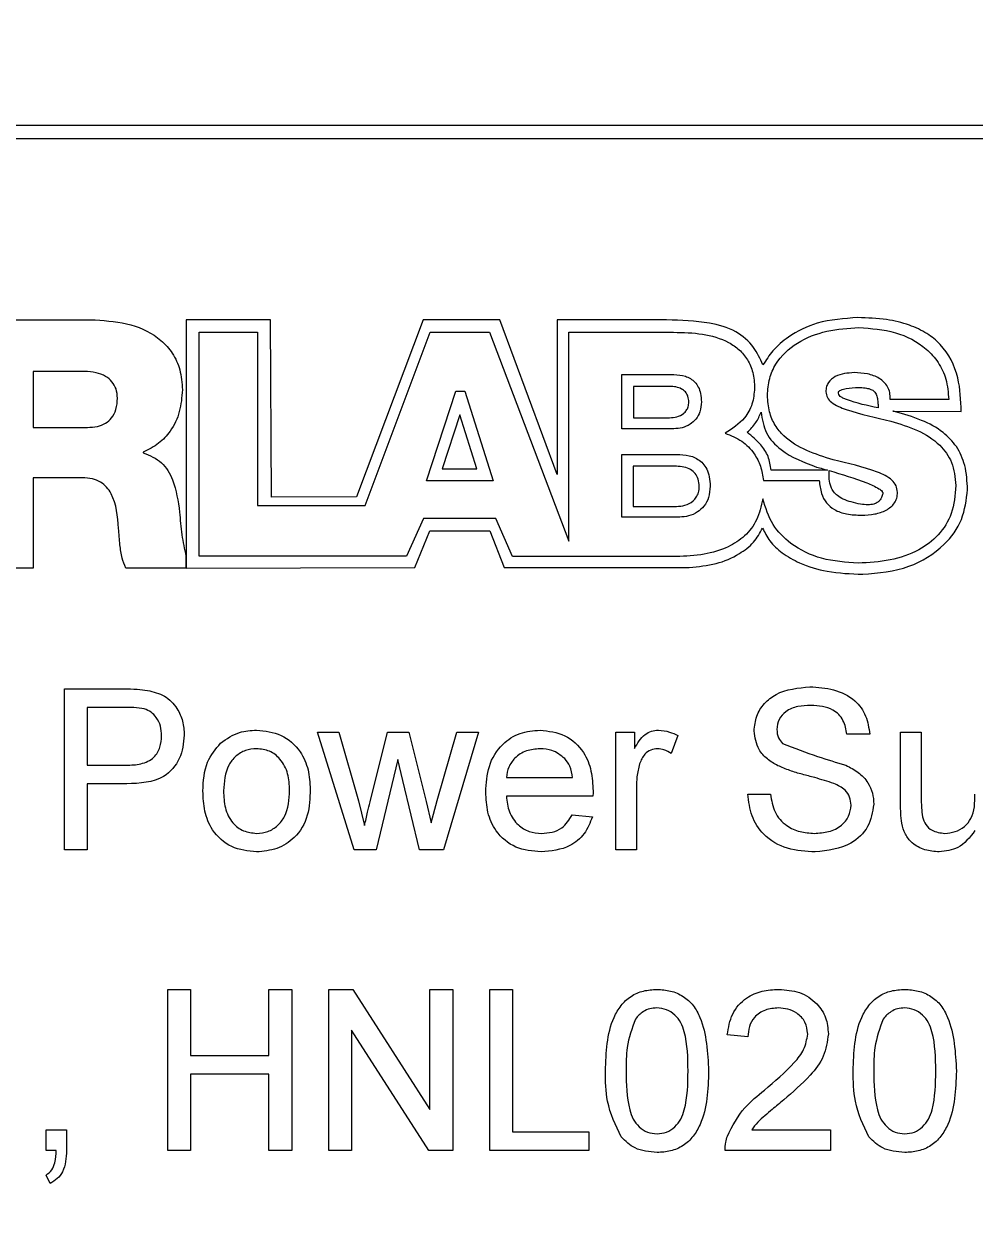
# Model space of a CAD drawing. Header units: inches. Extents: x 0.2 to 38.3, y 0.1 to 29.6.
# Drawn here: x 6.203 to 6.911, y 8.706 to 9.602 of the extents above; entities that cross this region are included whole.
import ezdxf

# ---------------------------------------------------------------- set-up
doc = ezdxf.new("R2010")
doc.units = ezdxf.units.IN
doc.header["$LTSCALE"] = 3.5
doc.header["$MEASUREMENT"] = 0
doc.styles.add('SLDTEXTSTYLE0', font='TXT', dxfattribs={"width": 0.75})
doc.dimstyles.new('SLDDIMSTYLE0', dxfattribs={"dimtxt": 0.401042, "dimasz": 0.385, "dimexe": 0, "dimexo": 0.0625, "dimgap": 0.10026, "dimtad": 0, "dimtih": 1, "dimtoh": 1, "dimrnd": 1e-09, "dimzin": 12, "dimdsep": 46, "dimtxsty": 'SLDTEXTSTYLE0', "dimsah": 1, "dimcen": 0.09, "dimadec": 0, "dimazin": 3, "dimtfac": 1, "dimtofl": 0, "dimtmove": 0, "dimatfit": 3, "dimfxl": 1, "dimfrac": 2, "dimtolj": 1, "dimtzin": 12, "dimarcsym": 0})

# ---------------------------------------------------------------- blocks, each defined once
blk = doc.blocks.new('_D')
at = {"color": 7, "linetype": 'Continuous', "lineweight": 0}
for p, q in [((1.67386, 8.5333), (1.67386, 14.85145)), ((10.85375, 8.5333), (10.85375, 14.85145)), ((1.67386, 14.60645), (4.4871, 14.60645)), ((4.96023, 14.60645), (4.83825, 14.60645)), ((4.83825, 14.60645), (4.83825, 13.96924)), ((7.29593, 14.60645), (7.41791, 14.60645)), ((7.41791, 14.60645), (7.41791, 13.96924)), ((10.85375, 14.60645), (7.76906, 14.60645)), ((4.83825, 13.96924), (4.96023, 13.96924)), ((7.41791, 13.96924), (7.29593, 13.96924))]:
    blk.add_line(p, q, dxfattribs=at)
for points in [[(1.67386, 14.60645), (2.05886, 14.55395), (2.05886, 14.65895)], [(10.85375, 14.60645), (10.46875, 14.65895), (10.46875, 14.55395)]]:
    blk.add_solid(points, dxfattribs=at)
at = {"color": 7, "linetype": 'Continuous', "lineweight": 0, "char_height": 0.401042, "attachment_point": 1, "style": 'SLDTEXTSTYLE0'}
for s, insert in [('9.18in', (5.39321, 15.20474)), ('233.2mm', (4.96023, 14.48621))]:
    blk.add_mtext(s, dxfattribs=dict(at, insert=insert))
blk = doc.blocks.new('_D_1')
at = {"color": 7, "linetype": 'Continuous', "lineweight": 0}
for p, q in [((1.67386, 8.5333), (1.67386, 12.37113)), ((9.21459, 9.21861), (9.21459, 12.37113)), ((1.67386, 12.12613), (3.9423, 12.12613)), ((4.41543, 12.12613), (4.29345, 12.12613)), ((4.29345, 12.12613), (4.29345, 11.48892)), ((6.75113, 12.12613), (6.87311, 12.12613)), ((6.87311, 12.12613), (6.87311, 11.48892)), ((9.21459, 12.12613), (7.22426, 12.12613)), ((4.29345, 11.48892), (4.41543, 11.48892)), ((6.87311, 11.48892), (6.75113, 11.48892))]:
    blk.add_line(p, q, dxfattribs=at)
for points in [[(1.67386, 12.12613), (2.05886, 12.07363), (2.05886, 12.17863)], [(9.21459, 12.12613), (8.82959, 12.17863), (8.82959, 12.07363)]]:
    blk.add_solid(points, dxfattribs=at)
at = {"color": 7, "linetype": 'Continuous', "lineweight": 0, "char_height": 0.401042, "attachment_point": 1, "style": 'SLDTEXTSTYLE0'}
for s, insert in [('7.54in', (4.84841, 12.72443)), ('191.5mm', (4.41543, 12.00589))]:
    blk.add_mtext(s, dxfattribs=dict(at, insert=insert))

msp = doc.modelspace()

# ---------------------------------------------------------------- linework, layer by layer
at = {"color": 7, "linetype": 'Continuous', "lineweight": 15}
for p, q in [((2.45746, 9.5263), (10.07015, 9.5263)), ((10.0738, 9.5163), (2.4538, 9.5163)), ((6.16115, 9.38121), (6.2558, 9.38121)), ((6.32365, 9.38121), (6.32353, 9.1963)), ((6.38648, 9.38121), (6.32365, 9.38121)), ((6.3873, 9.24907), (6.38648, 9.38121)), ((6.50033, 9.38121), (6.4506, 9.24946)), ((6.55743, 9.38121), (6.50033, 9.38121)), ((6.60011, 9.26604), (6.55743, 9.38121)), ((6.60011, 9.38121), (6.60011, 9.26604)), ((6.68173, 9.38121), (6.60011, 9.38121)), ((6.33338, 9.37205), (6.37691, 9.37205)), ((6.33338, 9.20517), (6.33338, 9.37205)), ((6.37691, 9.37205), (6.37691, 9.24292)), ((6.45699, 9.24292), (6.50558, 9.37205)), ((6.50558, 9.37205), (6.54982, 9.37205)), ((6.54982, 9.37205), (6.60875, 9.21647)), ((6.60875, 9.37205), (6.68692, 9.37205)), ((6.60875, 9.21647), (6.60875, 9.37205)), ((6.248, 9.34281), (6.20952, 9.34281)), ((6.20952, 9.34281), (6.20952, 9.30112)), ((6.64843, 9.30016), (6.64843, 9.34057)), ((6.64843, 9.34057), (6.68717, 9.34057)), ((6.50281, 9.26129), (6.52463, 9.32808)), ((6.52463, 9.32808), (6.53143, 9.32808)), ((6.53143, 9.32808), (6.55253, 9.26129)), ((6.68395, 9.33171), (6.65691, 9.33171)), ((6.65691, 9.33171), (6.65691, 9.30838)), ((6.89191, 9.32194), (6.84838, 9.32194)), ((6.52758, 9.31049), (6.51453, 9.2702)), ((6.5402, 9.2702), (6.52758, 9.31049)), ((6.65691, 9.30838), (6.68395, 9.30838)), ((6.8503, 9.31332), (6.90123, 9.31296)), ((6.20952, 9.30112), (6.25008, 9.30112)), ((6.68717, 9.30016), (6.64843, 9.30016)), ((6.29168, 9.2828), (6.29168, 9.28228)), ((6.64843, 9.28083), (6.69146, 9.28083)), ((6.64843, 9.23425), (6.64843, 9.28083)), ((6.65668, 9.27215), (6.65668, 9.24218)), ((6.689, 9.27215), (6.65668, 9.27215)), ((6.24619, 9.26364), (6.20952, 9.26364)), ((6.20952, 9.26364), (6.20952, 9.1963)), ((6.51453, 9.2702), (6.5402, 9.2702)), ((6.80165, 9.26931), (6.75955, 9.26931)), ((6.55253, 9.26129), (6.50281, 9.26129)), ((6.75388, 9.26156), (6.79549, 9.26156)), ((6.4506, 9.24946), (6.3873, 9.24907)), ((6.37691, 9.24292), (6.45699, 9.24292)), ((6.65668, 9.24218), (6.689, 9.24218)), ((6.50048, 9.23331), (6.4878, 9.20517)), ((6.55446, 9.23331), (6.50048, 9.23331)), ((6.5669, 9.20494), (6.55446, 9.23331)), ((6.69146, 9.23425), (6.64843, 9.23425)), ((6.49415, 9.19684), (6.50515, 9.22409)), ((6.50515, 9.22409), (6.54998, 9.22409)), ((6.54998, 9.22409), (6.56053, 9.19684)), ((6.32349, 9.20511), (6.32349, 9.1963)), ((6.4878, 9.20517), (6.33338, 9.20517)), ((6.68903, 9.20494), (6.5669, 9.20494)), ((6.20952, 9.1963), (6.16115, 9.1963)), ((6.32349, 9.1963), (6.27868, 9.1963)), ((6.32353, 9.1963), (6.49415, 9.19684)), ((6.56053, 9.19684), (6.69861, 9.19684)), ((6.23303, 8.9863), (6.23303, 9.1063)), ((6.23303, 9.1063), (6.27712, 9.1063)), ((6.24996, 9.09245), (6.24996, 9.04938)), ((6.27861, 9.09245), (6.24996, 9.09245)), ((6.44888, 8.9863), (6.4215, 9.07399)), ((6.4215, 9.07399), (6.43751, 9.07399)), ((6.43751, 9.07399), (6.45217, 9.02289)), ((6.46065, 9.02212), (6.47364, 9.07399)), ((6.47364, 9.07399), (6.48955, 9.07399)), ((6.48955, 9.07399), (6.50246, 9.0224)), ((6.51068, 9.02301), (6.52544, 9.07399)), ((6.5415, 9.07399), (6.51551, 8.9863)), ((6.52544, 9.07399), (6.5415, 9.07399)), ((6.6438, 8.9863), (6.6438, 9.07399)), ((6.6438, 9.07399), (6.65765, 9.07399)), ((6.65765, 9.07399), (6.65765, 9.06176)), ((6.85611, 9.01993), (6.85611, 9.07399)), ((6.85611, 9.07399), (6.8715, 9.07399)), ((6.8715, 9.07399), (6.8715, 9.0263)), ((6.68996, 9.07142), (6.68515, 9.05808)), ((6.83303, 9.07245), (6.81611, 9.07245)), ((6.24996, 9.04938), (6.2789, 9.04938)), ((6.4815, 9.05375), (6.46534, 8.9863)), ((6.4851, 9.03791), (6.4815, 9.05375)), ((6.49763, 8.9863), (6.4851, 9.03791)), ((6.56227, 9.04015), (6.6115, 9.04015)), ((6.27936, 9.03553), (6.24996, 9.03553)), ((6.24996, 9.03553), (6.24996, 8.9863)), ((6.65919, 9.03289), (6.65919, 8.9863)), ((6.45217, 9.02289), (6.45659, 9.00454)), ((6.50246, 9.0224), (6.50611, 9.00637)), ((6.50611, 9.00637), (6.51068, 9.02301)), ((6.62681, 9.0263), (6.56227, 9.0263)), ((6.74227, 9.02784), (6.75919, 9.02784)), ((6.61133, 9.01245), (6.6264, 9.01091)), ((6.24996, 8.9863), (6.23303, 8.9863)), ((6.46534, 8.9863), (6.44888, 8.9863)), ((6.51551, 8.9863), (6.49763, 8.9863)), ((6.65919, 8.9863), (6.6438, 8.9863)), ((6.30996, 8.76231), (6.30996, 8.88231)), ((6.30996, 8.88231), (6.32688, 8.88231)), ((6.32688, 8.88231), (6.32688, 8.83308)), ((6.38534, 8.88231), (6.40227, 8.88231)), ((6.38534, 8.83308), (6.38534, 8.88231)), ((6.40227, 8.88231), (6.40227, 8.76231)), ((6.42996, 8.76231), (6.42996, 8.88231)), ((6.42996, 8.88231), (6.44784, 8.88231)), ((6.44784, 8.88231), (6.50534, 8.79277)), ((6.50534, 8.88231), (6.52227, 8.88231)), ((6.50534, 8.79277), (6.50534, 8.88231)), ((6.52227, 8.88231), (6.52227, 8.76231)), ((6.54996, 8.76231), (6.54996, 8.88231)), ((6.54996, 8.88231), (6.56688, 8.88231)), ((6.56688, 8.88231), (6.56688, 8.77616)), ((6.44688, 8.85186), (6.44688, 8.76231)), ((6.50438, 8.76231), (6.44688, 8.85186)), ((6.74227, 8.84693), (6.72688, 8.84847)), ((6.32688, 8.83308), (6.38534, 8.83308)), ((6.32688, 8.81924), (6.32688, 8.76231)), ((6.38534, 8.81924), (6.32688, 8.81924)), ((6.38534, 8.76231), (6.38534, 8.81924)), ((6.21919, 8.76231), (6.21919, 8.7777)), ((6.21919, 8.7777), (6.23457, 8.7777)), ((6.23457, 8.7777), (6.23457, 8.76231)), ((6.56688, 8.77616), (6.6238, 8.77616)), ((6.6238, 8.77616), (6.6238, 8.76231)), ((6.7451, 8.7777), (6.8038, 8.7777)), ((6.8038, 8.7777), (6.8038, 8.76231)), ((6.22683, 8.76231), (6.21919, 8.76231)), ((6.32688, 8.76231), (6.30996, 8.76231)), ((6.40227, 8.76231), (6.38534, 8.76231)), ((6.44688, 8.76231), (6.42996, 8.76231)), ((6.52227, 8.76231), (6.50438, 8.76231)), ((6.6238, 8.76231), (6.54996, 8.76231)), ((6.8038, 8.76231), (6.72534, 8.76231)), ((6.22227, 8.7377), (6.21919, 8.74385))]:
    msp.add_line(p, q, dxfattribs=at)
for points, knots in [([(6.2558, 9.38121), (6.26481, 9.38061), (6.28222, 9.37944), (6.3024, 9.36947), (6.31393, 9.35657), (6.31983, 9.34377), (6.32047, 9.33422), (6.32081, 9.32916)], [0, 0, 0, 0, 0.288451, 0.557374, 0.694678, 0.838281, 1, 1, 1, 1]), ([(6.75353, 9.3478), (6.75143, 9.35225), (6.74683, 9.36204), (6.73301, 9.37415), (6.70994, 9.3804), (6.69239, 9.3809), (6.68173, 9.38121)], [0, 0, 0, 0, 0.172596, 0.380102, 0.623633, 1, 1, 1, 1]), ([(6.8243, 9.38297), (6.81402, 9.38229), (6.79572, 9.38107), (6.77429, 9.37067), (6.76099, 9.35922), (6.75585, 9.35135), (6.75353, 9.3478)], [0, 0, 0, 0, 0.370413, 0.659867, 0.84661, 1, 1, 1, 1]), ([(6.90123, 9.31296), (6.90094, 9.3214), (6.90034, 9.33927), (6.89, 9.36011), (6.87549, 9.37183), (6.86186, 9.37818), (6.8444, 9.3823), (6.83143, 9.38273), (6.8243, 9.38297)], [0, 0, 0, 0, 0.2111661, 0.4468082, 0.5527807, 0.6748485, 0.821169, 1, 1, 1, 1]), ([(6.68692, 9.37205), (6.69413, 9.37189), (6.70815, 9.37159), (6.72504, 9.3667), (6.73607, 9.35926), (6.74245, 9.35164), (6.74663, 9.3417), (6.74706, 9.3343), (6.7473, 9.33032)], [0, 0, 0, 0, 0.259613, 0.504294, 0.619495, 0.734392, 0.857507, 1, 1, 1, 1]), ([(6.75687, 9.32497), (6.75716, 9.32922), (6.75772, 9.33735), (6.76413, 9.35189), (6.77878, 9.36539), (6.80102, 9.37398), (6.81694, 9.37502), (6.82497, 9.37554)], [0, 0, 0, 0, 0.134679, 0.257286, 0.494977, 0.745543, 1, 1, 1, 1]), ([(6.82497, 9.37554), (6.83417, 9.37487), (6.85205, 9.37356), (6.87266, 9.36306), (6.88459, 9.34981), (6.89077, 9.33678), (6.89152, 9.32706), (6.89191, 9.32194)], [0, 0, 0, 0, 0.287198, 0.558239, 0.696739, 0.840355, 1, 1, 1, 1]), ([(6.27244, 9.32287), (6.27226, 9.32522), (6.27191, 9.32965), (6.26861, 9.33541), (6.26337, 9.33968), (6.25626, 9.34236), (6.25085, 9.34266), (6.248, 9.34281)], [0, 0, 0, 0, 0.197028, 0.37143, 0.543408, 0.760308, 1, 1, 1, 1]), ([(6.68717, 9.34057), (6.69005, 9.34037), (6.69569, 9.33998), (6.70212, 9.33609), (6.70558, 9.33112), (6.70734, 9.32604), (6.70753, 9.32227), (6.70762, 9.32022)], [0, 0, 0, 0, 0.2626387, 0.5145365, 0.6546119, 0.812515, 1, 1, 1, 1]), ([(6.82146, 9.34198), (6.81655, 9.34161), (6.80936, 9.34107), (6.80272, 9.33571), (6.80067, 9.33145), (6.8005, 9.32903), (6.8004, 9.32776)], [0, 0, 0, 0, 0.508339, 0.744846, 0.865694, 1, 1, 1, 1]), ([(6.84838, 9.32194), (6.84835, 9.32369), (6.84829, 9.32699), (6.84657, 9.3315), (6.84381, 9.33509), (6.83892, 9.33877), (6.83126, 9.34149), (6.82479, 9.34181), (6.82146, 9.34198)], [0, 0, 0, 0, 0.1374206, 0.2585954, 0.3736624, 0.4900154, 0.7373956, 1, 1, 1, 1]), ([(6.32081, 9.32916), (6.32039, 9.32365), (6.31957, 9.3128), (6.31293, 9.29901), (6.30344, 9.2885), (6.29566, 9.28473), (6.29168, 9.2828)], [0, 0, 0, 0, 0.282914, 0.557634, 0.773566, 1, 1, 1, 1]), ([(6.69822, 9.31996), (6.69812, 9.32144), (6.69792, 9.32418), (6.69587, 9.32767), (6.6927, 9.33009), (6.68859, 9.33149), (6.68553, 9.33163), (6.68395, 9.33171)], [0, 0, 0, 0, 0.210865, 0.389595, 0.561336, 0.77364, 1, 1, 1, 1]), ([(6.7473, 9.33032), (6.74691, 9.32632), (6.74615, 9.31846), (6.73909, 9.30575), (6.73056, 9.30019), (6.7253, 9.29676)], [0, 0, 0, 0, 0.284663, 0.559151, 1, 1, 1, 1]), ([(6.80578, 9.27695), (6.79234, 9.28121), (6.77551, 9.28656), (6.76215, 9.30269), (6.75762, 9.3131), (6.75713, 9.32084), (6.75687, 9.32497)], [0, 0, 0, 0, 0.549138, 0.688118, 0.834107, 1, 1, 1, 1]), ([(6.8004, 9.32776), (6.80062, 9.32625), (6.80107, 9.32315), (6.8063, 9.31784), (6.8225, 9.31173), (6.83765, 9.30835), (6.84884, 9.30585)], [0, 0, 0, 0, 0.080263, 0.1641076, 0.3824141, 1, 1, 1, 1]), ([(6.80981, 9.3274), (6.80982, 9.32749), (6.80984, 9.32768), (6.81001, 9.32795), (6.81049, 9.32844), (6.8123, 9.32934), (6.81713, 9.33053), (6.82164, 9.33076), (6.82475, 9.33092)], [0, 0, 0, 0, 0.017413, 0.036527, 0.058715, 0.147404, 0.41052, 1, 1, 1, 1]), ([(6.83926, 9.31562), (6.83134, 9.31733), (6.82242, 9.31926), (6.81322, 9.32284), (6.8112, 9.32408), (6.80996, 9.32565), (6.80986, 9.32682), (6.80981, 9.3274)], [0, 0, 0, 0, 0.734047, 0.826978, 0.89505, 0.9481, 1, 1, 1, 1]), ([(6.82475, 9.33092), (6.82639, 9.33084), (6.82927, 9.33071), (6.83308, 9.32996), (6.83607, 9.32855), (6.83813, 9.32593), (6.83858, 9.32374), (6.83882, 9.32256)], [0, 0, 0, 0, 0.269683, 0.474986, 0.635133, 0.804359, 1, 1, 1, 1]), ([(6.25008, 9.30112), (6.25259, 9.30125), (6.25724, 9.30148), (6.26355, 9.30389), (6.26861, 9.3082), (6.27195, 9.31483), (6.27227, 9.32006), (6.27244, 9.32287)], [0, 0, 0, 0, 0.211129, 0.392706, 0.559912, 0.763435, 1, 1, 1, 1]), ([(6.68395, 9.30838), (6.68576, 9.30852), (6.68943, 9.3088), (6.69378, 9.31088), (6.69651, 9.31368), (6.69798, 9.31658), (6.69814, 9.31879), (6.69822, 9.31996)], [0, 0, 0, 0, 0.263178, 0.536224, 0.679635, 0.829867, 1, 1, 1, 1]), ([(6.70762, 9.32022), (6.70744, 9.3177), (6.70709, 9.31307), (6.70384, 9.3072), (6.6991, 9.3031), (6.69338, 9.30063), (6.68919, 9.30031), (6.68717, 9.30016)], [0, 0, 0, 0, 0.233634, 0.429534, 0.609083, 0.811504, 1, 1, 1, 1]), ([(6.83882, 9.32256), (6.83898, 9.32137), (6.83928, 9.31906), (6.83926, 9.31674), (6.83926, 9.31562)], [0, 0, 0, 0, 0.517444, 1, 1, 1, 1]), ([(6.74173, 9.29748), (6.74409, 9.29977), (6.74852, 9.30408), (6.75094, 9.30976), (6.75208, 9.31242)], [0, 0, 0, 0, 0.531693, 1, 1, 1, 1]), ([(6.75208, 9.31242), (6.75294, 9.30713), (6.75472, 9.29628), (6.76964, 9.28051), (6.78417, 9.27508), (6.79347, 9.27161)], [0, 0, 0, 0, 0.25479, 0.522986, 1, 1, 1, 1]), ([(6.85157, 9.31299), (6.85133, 9.31305), (6.85091, 9.31316), (6.85049, 9.31327), (6.8503, 9.31332)], [0, 0, 0, 0, 0.558089, 1, 1, 1, 1]), ([(6.90597, 9.25476), (6.90565, 9.26087), (6.90506, 9.27208), (6.89852, 9.28708), (6.8872, 9.29882), (6.87107, 9.30739), (6.85837, 9.31104), (6.85157, 9.31299)], [0, 0, 0, 0, 0.208193, 0.382385, 0.547555, 0.75763, 1, 1, 1, 1]), ([(6.84884, 9.30585), (6.85554, 9.30379), (6.86861, 9.29977), (6.88489, 9.28975), (6.89569, 9.27491), (6.89673, 9.26377), (6.89729, 9.25784)], [0, 0, 0, 0, 0.283784, 0.553722, 0.762442, 1, 1, 1, 1]), ([(6.7253, 9.29676), (6.7296, 9.29508), (6.73803, 9.29179), (6.74682, 9.28252), (6.75219, 9.27222), (6.75331, 9.26516), (6.75388, 9.26156)], [0, 0, 0, 0, 0.285153, 0.557728, 0.774207, 1, 1, 1, 1]), ([(6.75955, 9.26931), (6.75905, 9.27277), (6.75805, 9.27964), (6.75152, 9.28947), (6.7453, 9.29456), (6.74173, 9.29748)], [0, 0, 0, 0, 0.301019, 0.598639, 1, 1, 1, 1]), ([(6.29168, 9.28228), (6.29656, 9.28023), (6.30624, 9.27615), (6.31575, 9.25924), (6.3176, 9.2461), (6.31873, 9.238)], [0, 0, 0, 0, 0.280107, 0.555763, 1, 1, 1, 1]), ([(6.69146, 9.28083), (6.69466, 9.2806), (6.70097, 9.28014), (6.7081, 9.27561), (6.71191, 9.26991), (6.71386, 9.26407), (6.71406, 9.25973), (6.71417, 9.25737)], [0, 0, 0, 0, 0.258004, 0.507896, 0.648866, 0.809075, 1, 1, 1, 1]), ([(6.70605, 9.25706), (6.70592, 9.25896), (6.70569, 9.26244), (6.70328, 9.26692), (6.69949, 9.27006), (6.69456, 9.27187), (6.69089, 9.27206), (6.689, 9.27215)], [0, 0, 0, 0, 0.21917, 0.402031, 0.573212, 0.780589, 1, 1, 1, 1]), ([(6.79347, 9.27161), (6.79499, 9.27119), (6.79772, 9.27043), (6.80044, 9.26965), (6.80165, 9.26931)], [0, 0, 0, 0, 0.556942, 1, 1, 1, 1]), ([(6.85376, 9.25271), (6.85355, 9.25443), (6.85315, 9.25786), (6.84815, 9.2639), (6.83206, 9.27101), (6.8169, 9.27444), (6.80578, 9.27695)], [0, 0, 0, 0, 0.089597, 0.178614, 0.39708, 1, 1, 1, 1]), ([(6.27322, 9.22582), (6.27255, 9.2349), (6.27172, 9.246), (6.26456, 9.25679), (6.25979, 9.26072), (6.25347, 9.26325), (6.24875, 9.2635), (6.24619, 9.26364)], [0, 0, 0, 0, 0.50523, 0.618049, 0.730923, 0.854052, 1, 1, 1, 1]), ([(6.81928, 9.24555), (6.81727, 9.24617), (6.81365, 9.2473), (6.80913, 9.24995), (6.80601, 9.25307), (6.80276, 9.25919), (6.80278, 9.26474), (6.80279, 9.26898)], [0, 0, 0, 0, 0.198373, 0.35666, 0.48918, 0.610042, 1, 1, 1, 1]), ([(6.80279, 9.26898), (6.81226, 9.26617), (6.82493, 9.26241), (6.83798, 9.25683), (6.84181, 9.25412), (6.84265, 9.25292), (6.84288, 9.25232), (6.84284, 9.25193), (6.84281, 9.25175)], [0, 0, 0, 0, 0.664568, 0.889211, 0.957685, 0.973941, 0.987621, 1, 1, 1, 1]), ([(6.689, 9.24218), (6.69115, 9.24236), (6.69558, 9.24273), (6.70079, 9.24543), (6.70402, 9.24903), (6.70576, 9.25275), (6.70595, 9.25556), (6.70605, 9.25706)], [0, 0, 0, 0, 0.255403, 0.523998, 0.668503, 0.822945, 1, 1, 1, 1]), ([(6.71417, 9.25737), (6.71396, 9.25447), (6.71359, 9.24917), (6.71, 9.2424), (6.70474, 9.23767), (6.69837, 9.2348), (6.6937, 9.23443), (6.69146, 9.23425)], [0, 0, 0, 0, 0.237889, 0.435826, 0.615003, 0.814865, 1, 1, 1, 1]), ([(6.79549, 9.26156), (6.79582, 9.2583), (6.79643, 9.25235), (6.80046, 9.24462), (6.8071, 9.23912), (6.81632, 9.23609), (6.82331, 9.23583), (6.82707, 9.23569)], [0, 0, 0, 0, 0.210708, 0.385024, 0.548448, 0.756707, 1, 1, 1, 1]), ([(6.89729, 9.25784), (6.8967, 9.2507), (6.89559, 9.23732), (6.88493, 9.22034), (6.86879, 9.20838), (6.84801, 9.2012), (6.83248, 9.20039), (6.8245, 9.19998)], [0, 0, 0, 0, 0.202997, 0.380347, 0.554846, 0.77141, 1, 1, 1, 1]), ([(6.82783, 9.19167), (6.83959, 9.19273), (6.86172, 9.19472), (6.8876, 9.21081), (6.90326, 9.23191), (6.90506, 9.24713), (6.90597, 9.25476)], [0, 0, 0, 0, 0.314908, 0.592703, 0.795763, 1, 1, 1, 1]), ([(6.75338, 9.24787), (6.75219, 9.24247), (6.74994, 9.23223), (6.74033, 9.21974), (6.72667, 9.21091), (6.70909, 9.20574), (6.69593, 9.20522), (6.68903, 9.20494)], [0, 0, 0, 0, 0.192428, 0.364898, 0.537622, 0.757448, 1, 1, 1, 1]), ([(6.8245, 9.19998), (6.81529, 9.20061), (6.79754, 9.20181), (6.77522, 9.21242), (6.75945, 9.2284), (6.75544, 9.24126), (6.75338, 9.24787)], [0, 0, 0, 0, 0.2960662, 0.5705242, 0.7792154, 1, 1, 1, 1]), ([(6.84281, 9.25175), (6.84254, 9.2508), (6.84201, 9.24901), (6.84058, 9.24668), (6.83859, 9.24492), (6.83563, 9.24368), (6.8314, 9.24329), (6.82572, 9.24392), (6.8216, 9.24496), (6.81928, 9.24555)], [0, 0, 0, 0, 0.105864, 0.200197, 0.290611, 0.38717, 0.541966, 0.742417, 1, 1, 1, 1]), ([(6.82707, 9.23569), (6.83033, 9.23585), (6.8366, 9.23617), (6.84526, 9.23893), (6.85098, 9.24347), (6.85344, 9.24848), (6.85365, 9.25126), (6.85376, 9.25271)], [0, 0, 0, 0, 0.277056, 0.534545, 0.763847, 0.877101, 1, 1, 1, 1]), ([(6.31873, 9.238), (6.31916, 9.23238), (6.31999, 9.22131), (6.32233, 9.21045), (6.32349, 9.20511)], [0, 0, 0, 0, 0.507372, 1, 1, 1, 1]), ([(6.69861, 9.19684), (6.70536, 9.19743), (6.71841, 9.19858), (6.73468, 9.20566), (6.74692, 9.2148), (6.75118, 9.22246), (6.75322, 9.22614)], [0, 0, 0, 0, 0.310425, 0.600069, 0.808012, 1, 1, 1, 1]), ([(6.75322, 9.22614), (6.75487, 9.22284), (6.75844, 9.21573), (6.76816, 9.20685), (6.78248, 9.19872), (6.8029, 9.19273), (6.81895, 9.19205), (6.82783, 9.19167)], [0, 0, 0, 0, 0.126617, 0.273246, 0.446194, 0.693435, 1, 1, 1, 1]), ([(6.27868, 9.1963), (6.27765, 9.19876), (6.27534, 9.2043), (6.2742, 9.21438), (6.27357, 9.22175), (6.27322, 9.22582)], [0, 0, 0, 0, 0.264101, 0.593092, 1, 1, 1, 1]), ([(6.27712, 9.1063), (6.28046, 9.10629), (6.28641, 9.10626), (6.29231, 9.1055), (6.29491, 9.10517)], [0, 0, 0, 0, 0.5601007, 1, 1, 1, 1]), ([(6.29491, 9.10517), (6.29926, 9.10411), (6.30794, 9.10199), (6.31687, 9.09276), (6.32152, 9.08225), (6.32202, 9.07529), (6.32227, 9.0718)], [0, 0, 0, 0, 0.280013, 0.55891, 0.779394, 1, 1, 1, 1]), ([(6.74688, 9.07498), (6.74728, 9.07867), (6.74809, 9.08607), (6.75407, 9.09577), (6.76707, 9.10578), (6.77969, 9.10699), (6.78854, 9.10784)], [0, 0, 0, 0, 0.187029, 0.374124, 0.56114, 1, 1, 1, 1]), ([(6.78854, 9.10784), (6.79449, 9.10746), (6.80635, 9.10672), (6.82171, 9.09917), (6.8311, 9.08643), (6.83239, 9.07711), (6.83303, 9.07245)], [0, 0, 0, 0, 0.280797, 0.560151, 0.779877, 1, 1, 1, 1]), ([(6.29243, 9.0914), (6.28987, 9.09178), (6.28529, 9.09247), (6.28065, 9.09246), (6.27861, 9.09245)], [0, 0, 0, 0, 0.559585, 1, 1, 1, 1]), ([(6.78921, 9.09399), (6.78595, 9.09387), (6.77943, 9.09364), (6.77077, 9.09028), (6.76486, 9.08379), (6.76416, 9.07865), (6.7638, 9.07608)], [0, 0, 0, 0, 0.28129, 0.56082, 0.78068, 1, 1, 1, 1]), ([(6.81611, 9.07245), (6.81547, 9.07604), (6.81418, 9.08319), (6.8045, 9.093), (6.79501, 9.09362), (6.78921, 9.09399)], [0, 0, 0, 0, 0.281097, 0.560287, 1, 1, 1, 1]), ([(6.30534, 9.07132), (6.30519, 9.07372), (6.30489, 9.07852), (6.30193, 9.08463), (6.2977, 9.08926), (6.29419, 9.09068), (6.29243, 9.0914)], [0, 0, 0, 0, 0.2802617, 0.5600787, 0.7801498, 1, 1, 1, 1]), ([(6.34931, 9.06589), (6.35386, 9.06905), (6.36199, 9.07469), (6.37182, 9.07527), (6.37616, 9.07553)], [0, 0, 0, 0, 0.559033, 1, 1, 1, 1]), ([(6.37616, 9.07553), (6.38247, 9.07484), (6.39506, 9.07346), (6.40877, 9.06115), (6.41533, 9.04618), (6.41585, 9.03631), (6.41611, 9.03137)], [0, 0, 0, 0, 0.279556, 0.5586, 0.778991, 1, 1, 1, 1]), ([(6.54688, 9.0294), (6.54726, 9.03591), (6.54802, 9.04888), (6.55773, 9.06488), (6.5721, 9.07424), (6.5823, 9.0751), (6.58741, 9.07553)], [0, 0, 0, 0, 0.280748, 0.559775, 0.779666, 1, 1, 1, 1]), ([(6.58741, 9.07553), (6.59377, 9.07479), (6.6065, 9.07332), (6.62004, 9.06047), (6.62612, 9.04517), (6.62663, 9.03522), (6.62688, 9.03024)], [0, 0, 0, 0, 0.279366, 0.558398, 0.778885, 1, 1, 1, 1]), ([(6.65765, 9.06176), (6.65995, 9.06567), (6.66316, 9.07112), (6.67031, 9.07506), (6.67381, 9.07537), (6.67556, 9.07553)], [0, 0, 0, 0, 0.559599, 0.779771, 1, 1, 1, 1]), ([(6.67556, 9.07553), (6.67839, 9.07526), (6.68346, 9.07477), (6.68797, 9.07244), (6.68996, 9.07142)], [0, 0, 0, 0, 0.5595463, 1, 1, 1, 1]), ([(6.7646, 9.04904), (6.7619, 9.05057), (6.75652, 9.05362), (6.7488, 9.06205), (6.74761, 9.07008), (6.74688, 9.07498)], [0, 0, 0, 0, 0.2814456, 0.5622723, 1, 1, 1, 1]), ([(6.7638, 9.07608), (6.76401, 9.07385), (6.76438, 9.06985), (6.76697, 9.06682), (6.76811, 9.06548)], [0, 0, 0, 0, 0.559616, 1, 1, 1, 1]), ([(6.2789, 9.04938), (6.28258, 9.0495), (6.28989, 9.04976), (6.29975, 9.0541), (6.30475, 9.06264), (6.30514, 9.06843), (6.30534, 9.07132)], [0, 0, 0, 0, 0.281401, 0.559753, 0.779356, 1, 1, 1, 1]), ([(6.32227, 9.0718), (6.32163, 9.0658), (6.32036, 9.05383), (6.30504, 9.03651), (6.28911, 9.0359), (6.27936, 9.03553)], [0, 0, 0, 0, 0.280751, 0.559708, 1, 1, 1, 1]), ([(6.33611, 9.03015), (6.33646, 9.03768), (6.33707, 9.05111), (6.34558, 9.06138), (6.34931, 9.06589)], [0, 0, 0, 0, 0.5609648, 1, 1, 1, 1]), ([(6.76811, 9.06548), (6.77679, 9.06218), (6.79233, 9.05627), (6.80826, 9.05149), (6.81529, 9.04938)], [0, 0, 0, 0, 0.558382, 1, 1, 1, 1]), ([(6.37616, 9.06168), (6.37334, 9.06144), (6.3677, 9.06095), (6.36035, 9.05639), (6.35257, 9.04664), (6.35194, 9.03697), (6.3515, 9.03019)], [0, 0, 0, 0, 0.187137, 0.374025, 0.561097, 1, 1, 1, 1]), ([(6.40073, 9.03065), (6.40054, 9.03483), (6.40017, 9.04316), (6.39475, 9.05379), (6.386, 9.06061), (6.37944, 9.06133), (6.37616, 9.06168)], [0, 0, 0, 0, 0.281064, 0.560317, 0.780174, 1, 1, 1, 1]), ([(6.58734, 9.06168), (6.5839, 9.0614), (6.57704, 9.06082), (6.56877, 9.05549), (6.56351, 9.04818), (6.56268, 9.04282), (6.56227, 9.04015)], [0, 0, 0, 0, 0.28019, 0.559727, 0.779642, 1, 1, 1, 1]), ([(6.60585, 9.05433), (6.60279, 9.05675), (6.59731, 9.06108), (6.59039, 9.0615), (6.58734, 9.06168)], [0, 0, 0, 0, 0.558512, 1, 1, 1, 1]), ([(6.67496, 9.06168), (6.67321, 9.06147), (6.66971, 9.06104), (6.66444, 9.05719), (6.66266, 9.05301), (6.66157, 9.05046)], [0, 0, 0, 0, 0.280304, 0.56091, 1, 1, 1, 1]), ([(6.68515, 9.05808), (6.68339, 9.0592), (6.68026, 9.06119), (6.67658, 9.06153), (6.67496, 9.06168)], [0, 0, 0, 0, 0.5601155, 1, 1, 1, 1]), ([(6.6115, 9.04015), (6.6111, 9.04307), (6.61038, 9.0483), (6.60723, 9.05249), (6.60585, 9.05433)], [0, 0, 0, 0, 0.560677, 1, 1, 1, 1]), ([(6.66157, 9.05046), (6.66079, 9.04722), (6.65939, 9.04144), (6.65925, 9.0355), (6.65919, 9.03289)], [0, 0, 0, 0, 0.559888, 1, 1, 1, 1]), ([(6.8064, 9.03575), (6.80166, 9.03727), (6.79385, 9.03978), (6.78278, 9.04256), (6.77348, 9.04523), (6.76756, 9.04777), (6.7646, 9.04904)], [0, 0, 0, 0, 0.33994, 0.560024, 0.780083, 1, 1, 1, 1]), ([(6.81529, 9.04938), (6.81847, 9.04777), (6.82482, 9.04455), (6.8317, 9.03718), (6.83554, 9.02874), (6.83592, 9.02316), (6.83611, 9.02036)], [0, 0, 0, 0, 0.280371, 0.559908, 0.779859, 1, 1, 1, 1]), ([(6.37616, 8.98476), (6.36972, 8.98544), (6.35687, 8.9868), (6.3429, 8.99953), (6.33685, 9.01506), (6.33636, 9.02511), (6.33611, 9.03015)], [0, 0, 0, 0, 0.279616, 0.558371, 0.778858, 1, 1, 1, 1]), ([(6.3515, 9.03019), (6.35168, 9.02596), (6.35205, 9.01753), (6.35722, 9.00656), (6.36618, 8.99968), (6.37283, 8.99897), (6.37616, 8.99861)], [0, 0, 0, 0, 0.281129, 0.560384, 0.780159, 1, 1, 1, 1]), ([(6.41611, 9.03137), (6.4159, 9.02483), (6.41547, 9.01181), (6.40609, 8.99539), (6.39147, 8.98629), (6.38127, 8.98527), (6.37616, 8.98476)], [0, 0, 0, 0, 0.281033, 0.559513, 0.779602, 1, 1, 1, 1]), ([(6.37616, 8.99861), (6.37901, 8.99886), (6.3847, 8.99936), (6.39203, 9.00413), (6.39975, 9.01405), (6.40032, 9.02381), (6.40073, 9.03065)], [0, 0, 0, 0, 0.187045, 0.373945, 0.560983, 1, 1, 1, 1]), ([(6.58823, 8.98476), (6.58174, 8.98534), (6.5688, 8.98651), (6.55431, 8.99876), (6.54767, 9.01421), (6.54715, 9.02433), (6.54688, 9.0294)], [0, 0, 0, 0, 0.279952, 0.558661, 0.778995, 1, 1, 1, 1]), ([(6.62688, 9.03024), (6.62687, 9.02951), (6.62685, 9.02819), (6.62682, 9.02688), (6.62681, 9.0263)], [0, 0, 0, 0, 0.559991, 1, 1, 1, 1]), ([(6.81919, 9.01954), (6.81899, 9.02161), (6.81861, 9.02575), (6.81421, 9.03206), (6.80936, 9.03435), (6.8064, 9.03575)], [0, 0, 0, 0, 0.2800871, 0.5599694, 1, 1, 1, 1]), ([(6.45659, 9.00454), (6.45735, 9.00782), (6.4587, 9.01368), (6.46006, 9.01954), (6.46065, 9.02212)], [0, 0, 0, 0, 0.559995, 1, 1, 1, 1]), ([(6.56227, 9.0263), (6.56274, 9.02232), (6.56369, 9.0144), (6.57012, 9.00489), (6.57907, 8.9994), (6.58533, 8.99887), (6.58847, 8.99861)], [0, 0, 0, 0, 0.280633, 0.559687, 0.779661, 1, 1, 1, 1]), ([(6.79253, 8.98476), (6.78553, 8.98512), (6.77159, 8.98583), (6.75404, 8.99587), (6.74414, 9.01144), (6.74289, 9.02237), (6.74227, 9.02784)], [0, 0, 0, 0, 0.2808139, 0.5595632, 0.7796206, 1, 1, 1, 1]), ([(6.75919, 9.02784), (6.75987, 9.02326), (6.76123, 9.01415), (6.77012, 9.00417), (6.78101, 8.99936), (6.78819, 8.99886), (6.79178, 8.99861)], [0, 0, 0, 0, 0.280632, 0.558674, 0.779197, 1, 1, 1, 1]), ([(6.83611, 9.02036), (6.83515, 9.01452), (6.83323, 9.00282), (6.81696, 8.98757), (6.80179, 8.98583), (6.79253, 8.98476)], [0, 0, 0, 0, 0.279942, 0.56008, 1, 1, 1, 1]), ([(6.8715, 9.0263), (6.87148, 9.02341), (6.87146, 9.01827), (6.8721, 9.01316), (6.87239, 9.01091)], [0, 0, 0, 0, 0.56024, 1, 1, 1, 1]), ([(6.88897, 8.99861), (6.89159, 8.99887), (6.89684, 8.9994), (6.90391, 9.00327), (6.91131, 9.01242), (6.91142, 9.02154), (6.9115, 9.02793)], [0, 0, 0, 0, 0.187112, 0.374254, 0.560834, 1, 1, 1, 1]), ([(6.58847, 8.99861), (6.59112, 8.99876), (6.59641, 8.99907), (6.60549, 9.00286), (6.60912, 9.00882), (6.61133, 9.01245)], [0, 0, 0, 0, 0.281283, 0.561907, 1, 1, 1, 1]), ([(6.79178, 8.99861), (6.79538, 8.99883), (6.80257, 8.99929), (6.81185, 9.0037), (6.81797, 9.01109), (6.81878, 9.01673), (6.81919, 9.01954)], [0, 0, 0, 0, 0.2809176, 0.5608132, 0.7805009, 1, 1, 1, 1]), ([(6.85698, 9.00613), (6.85667, 9.0087), (6.85611, 9.01328), (6.85611, 9.0179), (6.85611, 9.01993)], [0, 0, 0, 0, 0.559841, 1, 1, 1, 1]), ([(6.6264, 9.01091), (6.62467, 9.00655), (6.62122, 8.99782), (6.60779, 8.98662), (6.59564, 8.98547), (6.58823, 8.98476)], [0, 0, 0, 0, 0.280612, 0.560832, 1, 1, 1, 1]), ([(6.88484, 8.98476), (6.88125, 8.98508), (6.87409, 8.98573), (6.86495, 8.99046), (6.85907, 8.99789), (6.85768, 9.00338), (6.85698, 9.00613)], [0, 0, 0, 0, 0.280287, 0.560187, 0.779607, 1, 1, 1, 1]), ([(6.87239, 9.01091), (6.87307, 9.00892), (6.87443, 9.00494), (6.88022, 8.99964), (6.88565, 8.999), (6.88897, 8.99861)], [0, 0, 0, 0, 0.280864, 0.561193, 1, 1, 1, 1]), ([(6.9115, 9.00063), (6.90765, 8.99563), (6.90077, 8.98669), (6.88971, 8.98535), (6.88484, 8.98476)], [0, 0, 0, 0, 0.559466, 1, 1, 1, 1]), ([(6.63611, 8.8215), (6.63657, 8.83534), (6.63714, 8.85267), (6.64733, 8.87051), (6.65483, 8.87759), (6.66438, 8.88171), (6.67117, 8.88211), (6.67457, 8.88231)], [0, 0, 0, 0, 0.499149, 0.624522, 0.749597, 0.874674, 1, 1, 1, 1]), ([(6.67457, 8.88231), (6.67797, 8.88209), (6.68477, 8.88166), (6.6943, 8.87758), (6.70198, 8.87062), (6.71145, 8.85238), (6.71233, 8.83522), (6.71303, 8.8215)], [0, 0, 0, 0, 0.125373, 0.250644, 0.375697, 0.501113, 1, 1, 1, 1]), ([(6.72688, 8.84847), (6.72777, 8.85379), (6.72954, 8.86441), (6.73985, 8.87618), (6.75273, 8.88162), (6.76113, 8.88208), (6.76534, 8.88231)], [0, 0, 0, 0, 0.280235, 0.558893, 0.779132, 1, 1, 1, 1]), ([(6.76534, 8.88231), (6.77058, 8.88195), (6.78103, 8.88123), (6.79353, 8.87292), (6.80115, 8.8615), (6.80189, 8.85329), (6.80227, 8.84919)], [0, 0, 0, 0, 0.280482, 0.559644, 0.779748, 1, 1, 1, 1]), ([(6.82073, 8.8215), (6.82118, 8.83534), (6.82176, 8.85267), (6.83194, 8.87051), (6.83944, 8.87759), (6.849, 8.88171), (6.85579, 8.88211), (6.85919, 8.88231)], [0, 0, 0, 0, 0.499149, 0.624522, 0.749597, 0.874674, 1, 1, 1, 1]), ([(6.85919, 8.88231), (6.86259, 8.88209), (6.86938, 8.88166), (6.87892, 8.87758), (6.88659, 8.87062), (6.89607, 8.85238), (6.89695, 8.83522), (6.89765, 8.8215)], [0, 0, 0, 0, 0.125373, 0.250644, 0.375698, 0.501113, 1, 1, 1, 1]), ([(6.6744, 8.86847), (6.67266, 8.86835), (6.66918, 8.86813), (6.66332, 8.86564), (6.66029, 8.86229), (6.65844, 8.86025)], [0, 0, 0, 0, 0.280453, 0.560689, 1, 1, 1, 1]), ([(6.69765, 8.82154), (6.69754, 8.83138), (6.69741, 8.84368), (6.69258, 8.85767), (6.68799, 8.86348), (6.68177, 8.86777), (6.67686, 8.86824), (6.6744, 8.86847)], [0, 0, 0, 0, 0.5003516, 0.6255292, 0.7505161, 0.8752551, 1, 1, 1, 1]), ([(6.76501, 8.86847), (6.76169, 8.86822), (6.75506, 8.86773), (6.7471, 8.86234), (6.74283, 8.85473), (6.74245, 8.84953), (6.74227, 8.84693)], [0, 0, 0, 0, 0.28041, 0.559489, 0.779374, 1, 1, 1, 1]), ([(6.78688, 8.84904), (6.78648, 8.85211), (6.78566, 8.85825), (6.77943, 8.86467), (6.77223, 8.86804), (6.76742, 8.86832), (6.76501, 8.86847)], [0, 0, 0, 0, 0.2790798, 0.5586119, 0.7790434, 1, 1, 1, 1]), ([(6.85902, 8.86847), (6.85728, 8.86835), (6.8538, 8.86813), (6.84794, 8.86564), (6.84491, 8.86229), (6.84306, 8.86025)], [0, 0, 0, 0, 0.280454, 0.560689, 1, 1, 1, 1]), ([(6.88227, 8.82154), (6.88216, 8.83138), (6.88202, 8.84368), (6.87719, 8.85767), (6.87261, 8.86348), (6.86639, 8.86777), (6.86148, 8.86824), (6.85902, 8.86847)], [0, 0, 0, 0, 0.500352, 0.625529, 0.750517, 0.875256, 1, 1, 1, 1]), ([(6.65844, 8.86025), (6.65594, 8.85325), (6.65146, 8.84071), (6.65148, 8.82742), (6.6515, 8.82154)], [0, 0, 0, 0, 0.558059, 1, 1, 1, 1]), ([(6.84306, 8.86025), (6.84056, 8.85325), (6.83607, 8.84071), (6.8361, 8.82742), (6.83611, 8.82154)], [0, 0, 0, 0, 0.558059, 1, 1, 1, 1]), ([(6.75462, 8.80719), (6.76229, 8.81375), (6.77297, 8.82289), (6.78476, 8.83716), (6.78618, 8.84509), (6.78688, 8.84904)], [0, 0, 0, 0, 0.561313, 0.781386, 1, 1, 1, 1]), ([(6.80227, 8.84919), (6.80145, 8.84346), (6.79983, 8.83197), (6.78693, 8.81536), (6.77579, 8.8058), (6.76897, 8.79996)], [0, 0, 0, 0, 0.278742, 0.558833, 1, 1, 1, 1]), ([(6.64777, 8.77234), (6.64368, 8.78106), (6.63634, 8.79669), (6.63618, 8.81389), (6.63611, 8.8215)], [0, 0, 0, 0, 0.557973, 1, 1, 1, 1]), ([(6.6515, 8.82154), (6.65162, 8.81175), (6.65178, 8.7995), (6.65644, 8.78547), (6.66111, 8.77976), (6.66722, 8.77537), (6.67212, 8.77487), (6.67457, 8.77462)], [0, 0, 0, 0, 0.5003626, 0.6255675, 0.7505378, 0.8753031, 1, 1, 1, 1]), ([(6.67457, 8.77462), (6.67702, 8.77488), (6.68191, 8.77541), (6.68805, 8.77974), (6.69268, 8.78549), (6.69738, 8.79949), (6.69753, 8.81175), (6.69765, 8.82154)], [0, 0, 0, 0, 0.124656, 0.24942, 0.374387, 0.49959, 1, 1, 1, 1]), ([(6.71303, 8.8215), (6.71256, 8.80767), (6.71197, 8.79036), (6.70182, 8.77253), (6.69432, 8.76544), (6.68476, 8.76136), (6.67797, 8.76097), (6.67457, 8.76078)], [0, 0, 0, 0, 0.499115, 0.624458, 0.749554, 0.874658, 1, 1, 1, 1]), ([(6.83239, 8.77234), (6.82829, 8.78106), (6.82096, 8.79669), (6.8208, 8.81389), (6.82073, 8.8215)], [0, 0, 0, 0, 0.557973, 1, 1, 1, 1]), ([(6.83611, 8.82154), (6.83624, 8.81175), (6.83639, 8.7995), (6.84105, 8.78547), (6.84573, 8.77976), (6.85184, 8.77537), (6.85674, 8.77487), (6.85919, 8.77462)], [0, 0, 0, 0, 0.500363, 0.625568, 0.750538, 0.875304, 1, 1, 1, 1]), ([(6.85919, 8.77462), (6.86163, 8.77488), (6.86652, 8.77541), (6.87266, 8.77974), (6.87729, 8.78549), (6.882, 8.79949), (6.88215, 8.81175), (6.88227, 8.82154)], [0, 0, 0, 0, 0.124656, 0.24942, 0.374387, 0.49959, 1, 1, 1, 1]), ([(6.89765, 8.8215), (6.89718, 8.80767), (6.89659, 8.79036), (6.88643, 8.77253), (6.87894, 8.76544), (6.86937, 8.76136), (6.86259, 8.76097), (6.85919, 8.76078)], [0, 0, 0, 0, 0.499115, 0.624458, 0.749554, 0.874658, 1, 1, 1, 1]), ([(6.72695, 8.77299), (6.7308, 8.78044), (6.73769, 8.7938), (6.74944, 8.80309), (6.75462, 8.80719)], [0, 0, 0, 0, 0.558359, 1, 1, 1, 1]), ([(6.76897, 8.79996), (6.76611, 8.7976), (6.7614, 8.7937), (6.75489, 8.78823), (6.74947, 8.78344), (6.74656, 8.77961), (6.7451, 8.7777)], [0, 0, 0, 0, 0.340038, 0.560063, 0.780089, 1, 1, 1, 1]), ([(6.67457, 8.76078), (6.6688, 8.76127), (6.65849, 8.76216), (6.65105, 8.76923), (6.64777, 8.77234)], [0, 0, 0, 0, 0.559716, 1, 1, 1, 1]), ([(6.72534, 8.76231), (6.72539, 8.76435), (6.72546, 8.76798), (6.7265, 8.77146), (6.72695, 8.77299)], [0, 0, 0, 0, 0.559957, 1, 1, 1, 1]), ([(6.85919, 8.76078), (6.85342, 8.76127), (6.8431, 8.76216), (6.83566, 8.76923), (6.83239, 8.77234)], [0, 0, 0, 0, 0.559716, 1, 1, 1, 1]), ([(6.21919, 8.74385), (6.22077, 8.74505), (6.22392, 8.74745), (6.22643, 8.75424), (6.22668, 8.75925), (6.22683, 8.76231)], [0, 0, 0, 0, 0.278933, 0.558845, 1, 1, 1, 1]), ([(6.23457, 8.76231), (6.23424, 8.75676), (6.23377, 8.74901), (6.22781, 8.74099), (6.22411, 8.7388), (6.22227, 8.7377)], [0, 0, 0, 0, 0.558557, 0.779138, 1, 1, 1, 1])]:
    msp.add_open_spline(points, degree=3, knots=knots, dxfattribs=at)

# ---------------------------------------------------------------- dimensions: what is measured, and where the dimension line sits
at = {"color": 7, "linetype": 'Continuous', "lineweight": 0}
for base, p2, picture, middle in [((10.85375, 14.60645), (10.85375, 8.3583), '_D', (6.12808, 14.60645)), ((9.21459, 12.12613), (9.21459, 9.2193), '_D_1', (5.58328, 12.12613))]:
    dim = msp.add_linear_dim(base=base, p1=(1.67386, 8.3583), p2=p2, dimstyle='SLDDIMSTYLE0', dxfattribs=at)
    dim.commit()
    dim.dimension.update_dxf_attribs({"geometry": picture, "text_midpoint": middle, "dimtype": 160})

doc.saveas('drawing.dxf')
